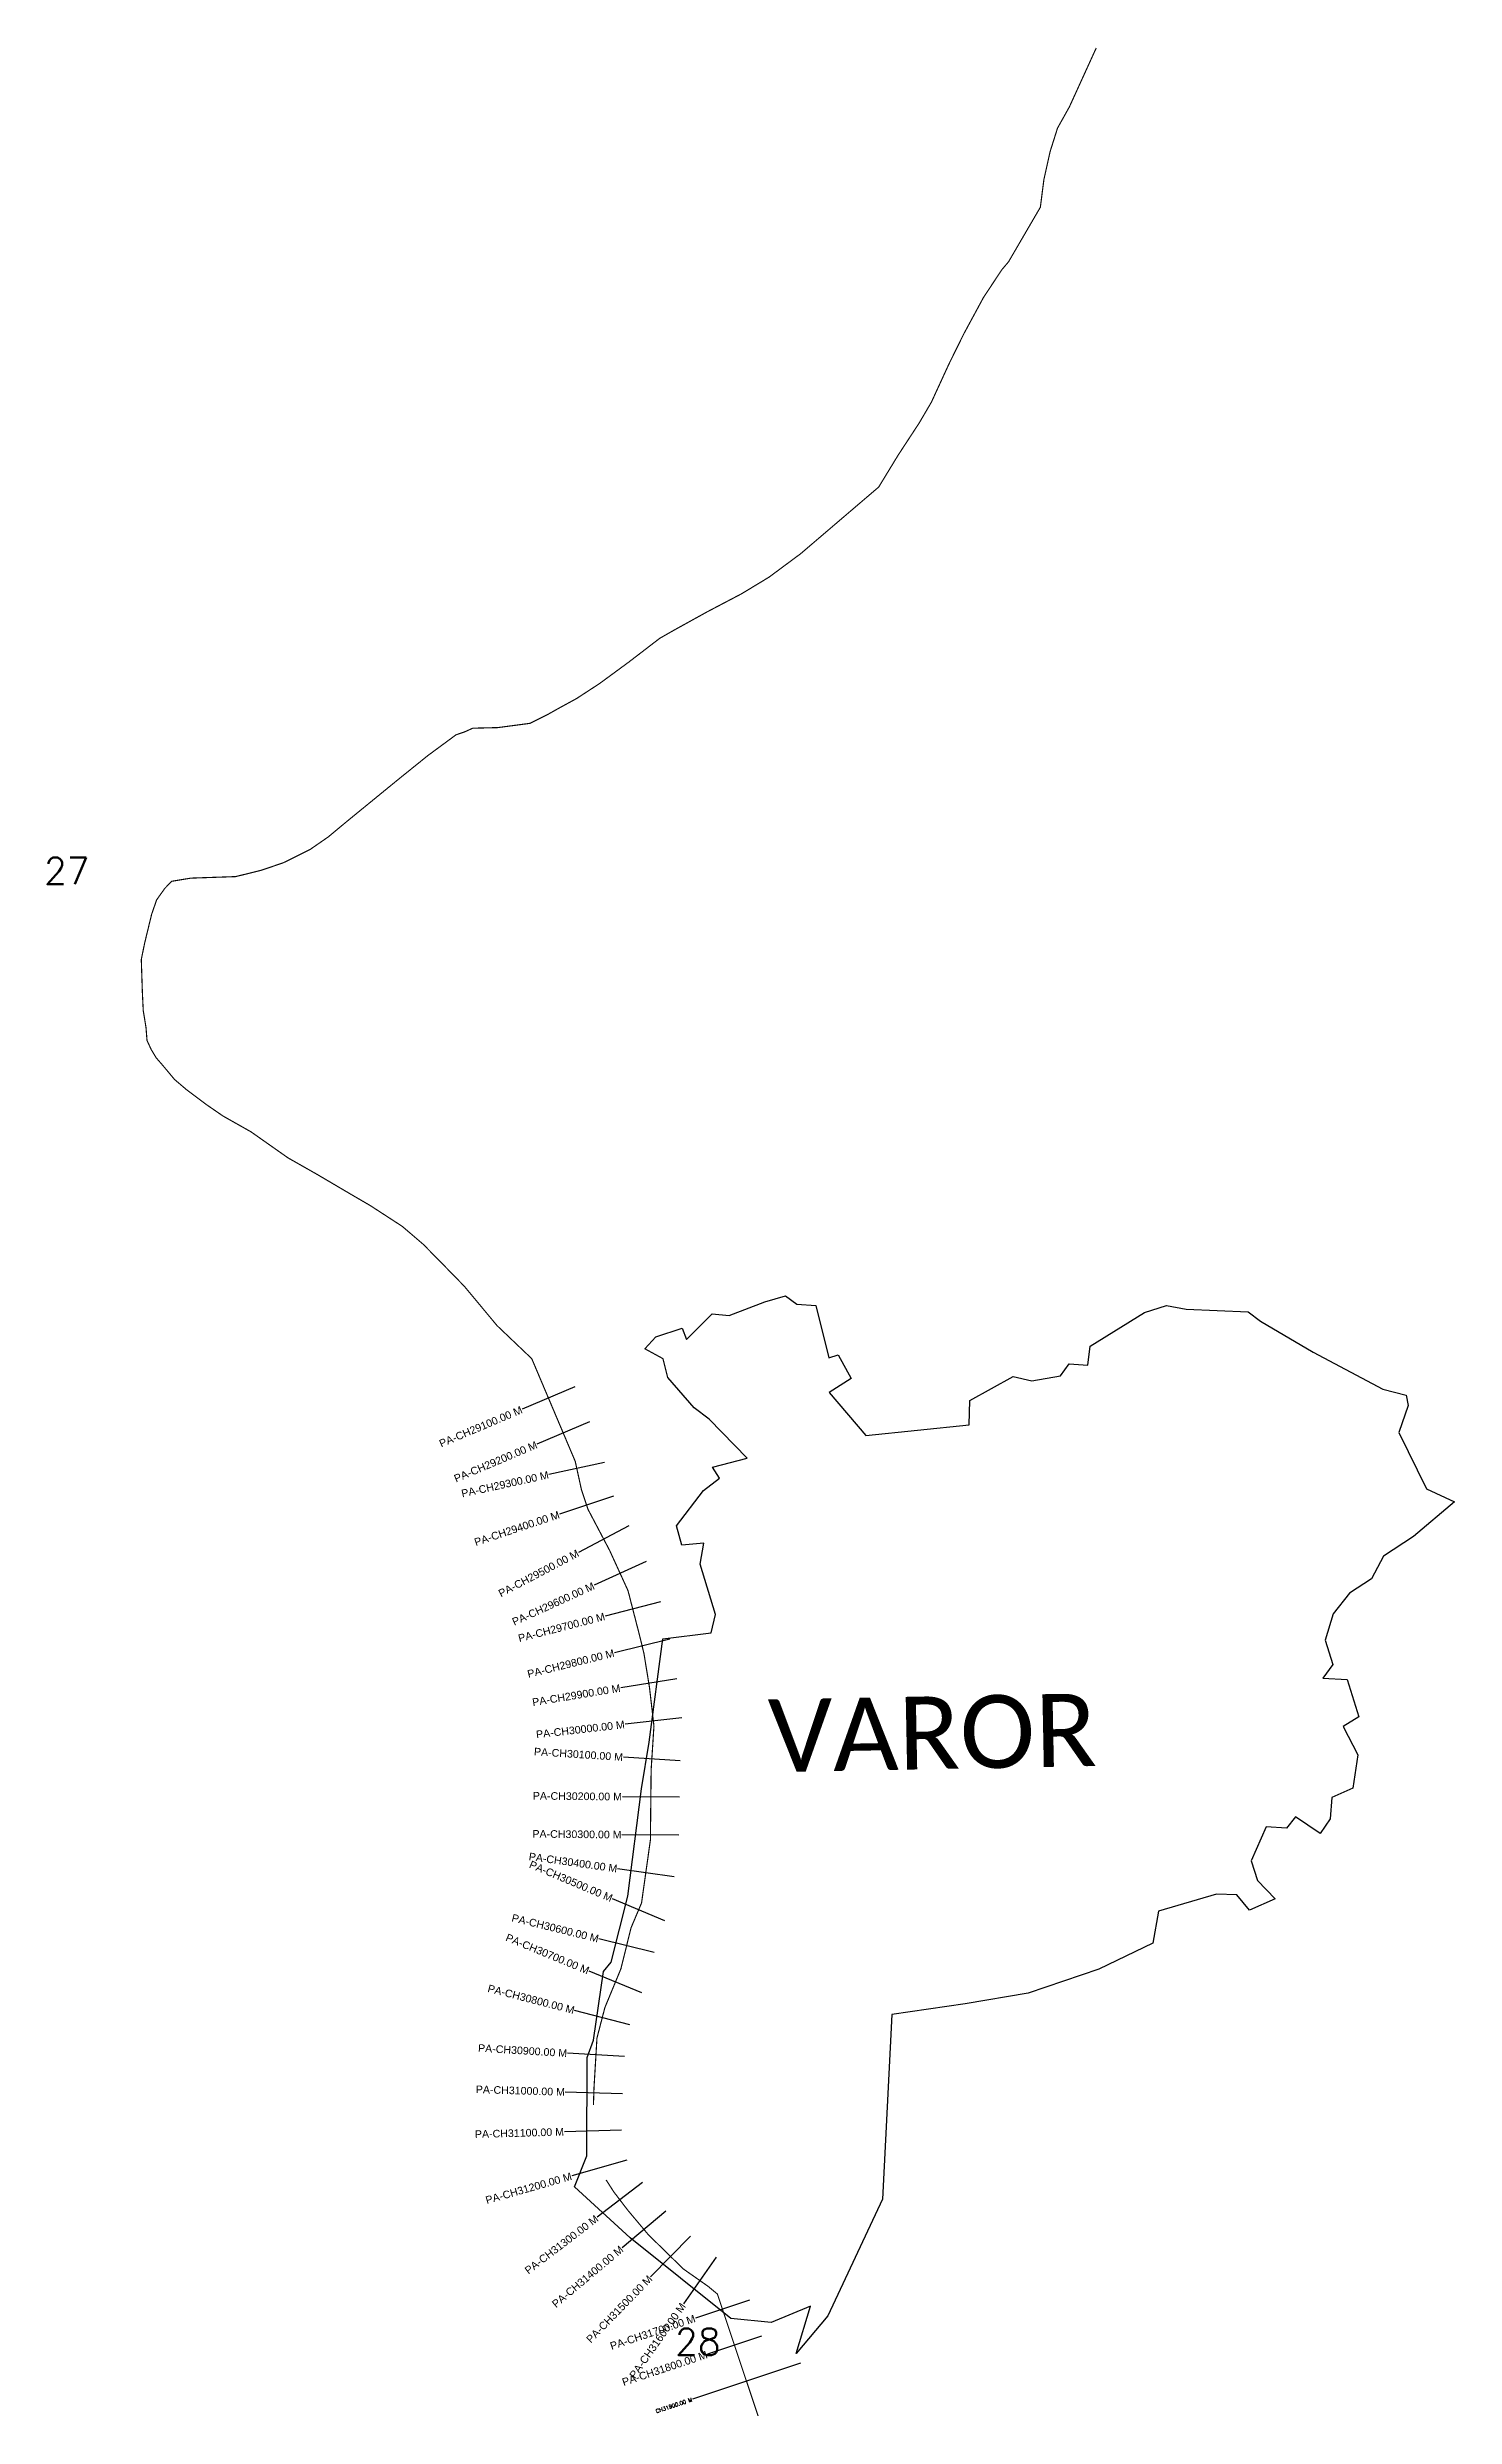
# Model space of a CAD drawing. Header units: metres. Extents: x 255252 to 258953, y 2201914 to 2208145.
import ezdxf
from ezdxf.enums import TextEntityAlignment as Align

# ---------------------------------------------------------------- set-up
doc = ezdxf.new("R2010")
doc.units = ezdxf.units.M
for name, color, linetype in [('CS', 134, 'Continuous'), ('CSMark', 6, 'Continuous'), ('NATURALLY PROTECTED', 3, 'Continuous'), ('village', 3, 'Continuous'), ('VILLAGE NAME', 250, 'Continuous')]:
    doc.layers.add(name, color=color, linetype=linetype)
doc.styles.add('DynamicDimensions', font='arial.ttf')
doc.styles.get("Standard").update_dxf_attribs({"font": 'simplex.shx'})

msp = doc.modelspace()

# ---------------------------------------------------------------- linework, layer by layer
at = {"color": 6, "flags": 128}
msp.add_lwpolyline([(257223.3, 2204839.3), (257273.1, 2204835.9)], dxfattribs=at)
at = {"layer": 'CS'}
for p, q in [((256639.1, 2204621.7), (256500.9, 2204563.3)), ((256678, 2204529.6), (256539.9, 2204471.2)), ((256717.8, 2204423.3), (256571.3, 2204391.2)), ((256741.5, 2204334.5), (256599.2, 2204287)), ((256781.6, 2204256.5), (256648.9, 2204186.6)), ((256826.8, 2204162.6), (256690.3, 2204100.3)), ((256864.4, 2204056.2), (256719.1, 2204018.8)), ((256889.2, 2203958.6), (256743.6, 2203922.6)), ((256908, 2203854.4), (256760, 2203830.1)), ((256920.5, 2203751.5), (256771.4, 2203734.4)), ((256916.8, 2203638.5), (256767.1, 2203648)), ((256914.4, 2203542.5), (256764.4, 2203544.1)), ((256913.3, 2203442.5), (256763.4, 2203444.1)), ((256900.4, 2203333.7), (256751.8, 2203354.6)), ((256876.3, 2203217.3), (256738.2, 2203275.7)), ((256848.4, 2203134), (256702.8, 2203169.9)), ((256815.5, 2203028), (256676.9, 2203085.3)), ((256784.2, 2202944.3), (256638.9, 2202981.8)), ((256769.9, 2202860.4), (256620.1, 2202869.4)), ((256764.4, 2202762.8), (256614.4, 2202767.3)), ((256761.9, 2202667.2), (256611.9, 2202663)), ((256775.9, 2202587.9), (256631.7, 2202546.8)), ((256817.6, 2202529.2), (256698.4, 2202438.1)), ((256878.5, 2202454.4), (256763.7, 2202357.9)), ((256943.5, 2202388.6), (256838.8, 2202281.2)), ((257011.3, 2202332.9), (256925, 2202210.2)), ((257098.7, 2202220.3), (256956.4, 2202172.8)), ((257098.7, 2202220.3), (256956.4, 2202172.8)), ((257130.4, 2202125.4), (256988, 2202078)), ((257233.1, 2202054.2), (256948.5, 2201959.4))]:
    msp.add_line(p, q, dxfattribs=at)
at = {"layer": 'NATURALLY PROTECTED', "const_width": 3, "flags": 128}
for points in [[(258010.8, 2208143.1), (257940.2, 2207988.2), (257909, 2207932.4), (257889.4, 2207870.3), (257873.1, 2207797), (257863.8, 2207724.2), (257780.2, 2207580.8), (257762.2, 2207559.5), (257713.9, 2207486.3), (257662.1, 2207390.5), (257623.3, 2207311.7), (257577.2, 2207211.5), (257545, 2207156.6), (257489.7, 2207072.1), (257438.7, 2206988.4), (257367.4, 2206927.5), (257233.6, 2206813.2), (257150.6, 2206751.6), (257078.3, 2206707.8), (256986.9, 2206659.8), (256900.1, 2206611.8), (256862.9, 2206590.6), (256781.1, 2206527.8), (256704, 2206471.2), (256644.2, 2206432.2), (256597.1, 2206406.5), (256567.6, 2206389.9), (256521.4, 2206366.9), (256437.3, 2206355.7), (256371.1, 2206354.1), (256349, 2206344.2), (256326.8, 2206336.6), (256253.1, 2206282.3), (256175.1, 2206219.4), (256116, 2206171.1), (256044, 2206112.3), (255990.9, 2206068.2), (255943, 2206035), (255873, 2206000.3), (255815.3, 2205980.6), (255747.4, 2205963.8), (255629.6, 2205959.8), (255579.1, 2205951.4), (255561, 2205932.8), (255539.6, 2205902.7), (255526.4, 2205864.9), (255508.1, 2205789.4), (255499.2, 2205746), (255502, 2205659.8), (255504.3, 2205611.3), (255511.6, 2205567), (255514.2, 2205533), (255525.5, 2205508.5), (255538.5, 2205487.1), (255555, 2205468.1), (255586.5, 2205430.4), (255617.8, 2205403.7), (255670.1, 2205364.4), (255714.5, 2205333.9), (255787.7, 2205292.6), (255884.9, 2205224.2), (255963.2, 2205179.7), (256051, 2205128), (256101.5, 2205098.6), (256185.5, 2205044), (256240.9, 2204996.6), (256297, 2204939.5), (256348.6, 2204886.6), (256434.9, 2204782.9), (256526.2, 2204695.9), (256640.5, 2204425.9), (256656.8, 2204351.5), (256673.9, 2204300.1), (256731.3, 2204191), (256779.3, 2204085.9), (256808.8, 2203971.4), (256821, 2203921.8), (256835.8, 2203831.2), (256847.5, 2203729.9), (256840.1, 2203614.3), (256838.2, 2203430.3), (256814.9, 2203264.6), (256787.2, 2203199), (256760.7, 2203091.6), (256718.4, 2202989.3), (256697.6, 2202909.2), (256689.8, 2202777.5), (256688.4, 2202733.2)], [(256721.8, 2202536.1), (256741.6, 2202505.1), (256778.8, 2202456.4), (256832.8, 2202392.1), (256880, 2202345.8), (256925, 2202301.9), (256989.9, 2202256.3), (257014.4, 2202236), (257121.4, 2201915.2)]]:
    msp.add_lwpolyline(points, dxfattribs=at)
at = {"layer": 'village', "color": 6}
for points in [[(258953.4, 2204319.9, 0), (258844.8, 2204228.5, 0), (258766.5, 2204176.3, 0), (258734.9, 2204116.7, 0), (258676.7, 2204079.2, 0), (258634.3, 2204025.3, 0), (258613.1, 2203955.3, 0), (258633.1, 2203892, 0), (258606.9, 2203856.1, 0), (258670.6, 2203852.5, 0), (258701.5, 2203754.3, 0), (258660.6, 2203728.6, 0), (258699.2, 2203654.2, 0), (258685.4, 2203566.4, 0), (258630.1, 2203541.7, 0), (258625.9, 2203486, 0), (258599.5, 2203447.2, 0), (258534.9, 2203491.4, 0), (258510.9, 2203461.2, 0), (258458.1, 2203464.7, 0), (258418.2, 2203375.5, 0), (258434.7, 2203323.9, 0), (258481, 2203275.2, 0), (258413.8, 2203245.4, 0), (258380.2, 2203286.1, 0), (258327.4, 2203287.8, 0), (258174.9, 2203242.7, 0), (258159.4, 2203159.1, 0), (258017.8, 2203090.7, 0), (257831.9, 2203027.6, 0), (257665.7, 2202999.2, 0), (257473.3, 2202971.6, 0), (257448.8, 2202485.7, 0), (257305.2, 2202178.5, 0), (257221.5, 2202079.8, 0), (257259.1, 2202203.8, 0), (257155.7, 2202161, 0), (257049.3, 2202171.5, 0), (256784.9, 2202383.7, 0), (256638.2, 2202517.9, 0), (256670.6, 2202599.3, 0), (256671.9, 2202858.3, 0), (256688.9, 2202903.5, 0), (256715.1, 2203084.2, 0), (256735.3, 2203109, 0), (256778.7, 2203282.6, 0), (256815.2, 2203564.7, 0), (256835.3, 2203687.7, 0), (256870.7, 2203959.4, 0), (256997.6, 2203974.9, 0), (257009.5, 2204023.4, 0), (256969.3, 2204155.7, 0), (256978.5, 2204210.9, 0), (256920.6, 2204205.7, 0), (256907.2, 2204256.7, 0), (256978.2, 2204349.4, 0), (257020.1, 2204381.5, 0), (257001.9, 2204410.7, 0), (257092.5, 2204433.9, 0), (256992.6, 2204536.8, 0), (256953.5, 2204567, 0), (256884.3, 2204646.3, 0), (256871.5, 2204695.8, 0), (256823.9, 2204721.9, 0), (256852.1, 2204753.7, 0), (256921.7, 2204776.5, 0), (256933.5, 2204746.8, 0), (257000.6, 2204813.6, 0), (257045.1, 2204809.8, 0), (257138.8, 2204845.4, 0), (257193.8, 2204861.5, 0), (257223.3, 2204839.3, 0)], [(257273.1, 2204835.9, 0), (257307.8, 2204698.4, 0), (257332, 2204705.9, 0), (257366.4, 2204643.9, 0), (257308.3, 2204607.3, 0), (257404.6, 2204493.7, 0), (257676.3, 2204521.6, 0), (257677.9, 2204586, 0), (257792.3, 2204649.4, 0), (257841.3, 2204637.6, 0), (257916.6, 2204651, 0), (257939.2, 2204682.2, 0), (257988.3, 2204678.6, 0), (257994.9, 2204729.1, 0), (258137.4, 2204817, 0), (258196, 2204835.4, 0), (258247.1, 2204825.9, 0), (258410.8, 2204819.6, 0), (258442.7, 2204794.3, 0), (258581.7, 2204713.2, 0), (258764.6, 2204615.9, 0), (258825.7, 2204600.3, 0), (258831, 2204572.5, 0), (258806.5, 2204501.9, 0), (258879, 2204353.3, 0), (258953.4, 2204319.9, 0)]]:
    msp.add_polyline3d(points, dxfattribs=at)

# ---------------------------------------------------------------- texts
at = {"char_height": 70, "attachment_point": 1}
for s, insert in [('27', (255243.2, 2206013.8)), ('28', (256902.9, 2202145.4))]:
    msp.add_mtext_dynamic_manual_height_columns(s, width=95.172, gutter_width=1, heights=[0], dxfattribs=dict(at, insert=insert))
at = {"layer": 'CSMark', "style": 'DynamicDimensions'}
for s, rotation, p in [('PA-CH29100.00 M', 22.94234, (256500, 2204562.9)), ('PA-CH29200.00 M', 22.94234, (256539, 2204470.8)), ('PA-CH29300.00 M', 12.3227, (256570.3, 2204391)), ('PA-CH29400.00 M', 18.44711, (256598.2, 2204286.7)), ('PA-CH29500.00 M', 27.77864, (256648, 2204186.2)), ('PA-CH29600.00 M', 24.50877, (256689.4, 2204099.9)), ('PA-CH29700.00 M', 14.43991, (256718.1, 2204018.6)), ('PA-CH29800.00 M', 13.87892, (256742.6, 2203922.4)), ('PA-CH29900.00 M', 9.28947, (256759, 2203830)), ('PA-CH30000.00 M', 6.54065, (256770.4, 2203734.3)), ('PA-CH30100.00 M', 356.35427, (256766.1, 2203648.1)), ('PA-CH30200.00 M', 359.41932, (256763.4, 2203544.1)), ('PA-CH30300.00 M', 359.41932, (256762.4, 2203444.1)), ('PA-CH30400.00 M', 351.99798, (256750.9, 2203354.7)), ('PA-CH30500.00 M', 337.0789, (256737.3, 2203276.1)), ('PA-CH30600.00 M', 346.1405, (256701.8, 2203170.2)), ('PA-CH30700.00 M', 337.51112, (256676, 2203085.7)), ('PA-CH30800.00 M', 345.50327, (256638, 2202982.1)), ('PA-CH30900.00 M', 356.57956, (256619.1, 2202869.4)), ('PA-CH31000.00 M', 358.26372, (256613.4, 2202767.4)), ('PA-CH31100.00 M', 1.62768, (256610.9, 2202663)), ('PA-CH31200.00 M', 15.90837, (256630.7, 2202546.5)), ('PA-CH31300.00 M', 37.39153, (256697.6, 2202437.5)), ('PA-CH31400.00 M', 40.03373, (256762.9, 2202357.2)), ('PA-CH31500.00 M', 45.75713, (256838.1, 2202280.5)), ('PA-CH31600.00 M', 54.87949, (256924.5, 2202209.4)), ('PA-CH31700.00 M', 18.43222, (256955.5, 2202172.5)), ('PA-CH31700.00 M', 18.43222, (256955.5, 2202172.5)), ('PA-CH31800.00 M', 18.43222, (256987.1, 2202077.6))]:
    msp.add_text(s, height=20, rotation=rotation, dxfattribs=at).set_placement(p, align=Align.MIDDLE_RIGHT)
at = {"layer": 'CSMark'}
msp.add_text('CH31900.00 M', height=10, rotation=18.43222, dxfattribs=at).set_placement((256947.6, 2201959.1), align=Align.MIDDLE_RIGHT)
at = {"layer": 'VILLAGE NAME', "insert": (257146.4, 2203799.6), "char_height": 191.456, "attachment_point": 1, "rotation": 1.10283}
msp.add_mtext_dynamic_manual_height_columns('{\\fCalibri|b0|i0|c0|p34;VAROR}', width=1279.793, gutter_width=957.3, heights=[0], dxfattribs=at)
msp.add_mtext_dynamic_manual_height_columns('{\\fCalibri|b0|i0|c0|p34;VAROR}', width=1279.793, gutter_width=957.3, heights=[0], dxfattribs=at)

doc.saveas('drawing.dxf')
